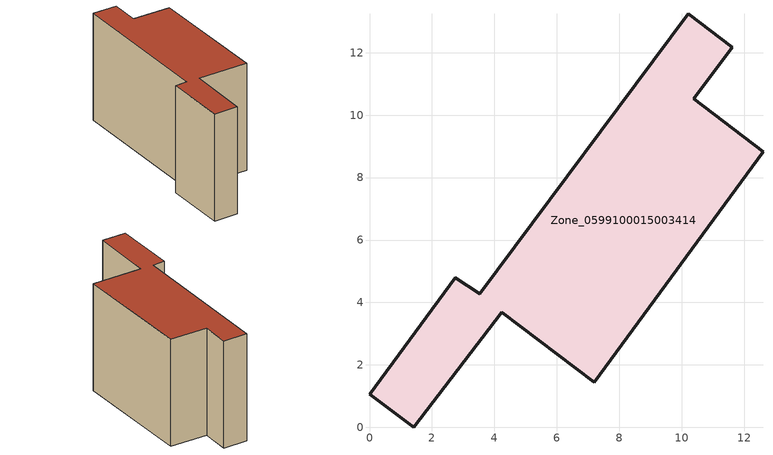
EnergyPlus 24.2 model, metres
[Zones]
Zone_0599100015003414
 floor ground (C_G): 3.54,4.29 10.21,13.25 11.63,12.18 10.39,10.52 12.61,8.82 7.2,1.44 4.23,3.68 1.41,0 0,1.06 2.75,4.79 z0.99
 wall outside (C_F): 10.39,10.52 11.63,12.18 10.21,13.25 3.54,4.29 2.75,4.79 0,1.06 1.41,0 4.23,3.68 7.2,1.44 12.61,8.82 10.39,10.52 z0.99:9.01
 roof outside (C_R): 10.21,13.25 3.54,4.29 2.75,4.79 0,1.06 1.41,0 4.23,3.68 7.2,1.44 12.61,8.82 10.39,10.52 11.63,12.18 z9.01
[BUILDING]
Pand.0599100015003414: North Axis=0; Terrain=City; Loads Convergence Tolerance Value=0.04; Temperature Convergence Tolerance Value=0.4; Solar Distribution=FullExterior; Maximum Number of Warmup Days=25; Minimum Number of Warmup Days=1
[Site:Location]
Rotterdam.The.Hague.AP_ZH_NLD Design_Conditions: Latitude=51.96; Longitude=4.45; Time Zone=1; Elevation=-4.5
[SITE:GROUNDTEMPERATURE:BUILDINGSURFACE]
18, 18, 18, 18, 18, 18, 18, 18, 18, 18, 18, 18
[MATERIAL] Thermal Absorptance=0.9; Solar Absorptance=0.7; Visible Absorptance=0.7
Name | Roughness | Thickness | Conductivity | Density | Specific Heat
G.TI.1975-1991 | MediumSmooth | 0.15 | 0.288461 | 540 | 1210
F.TI.1975-1991 | Rough | 0.3 | 0.230769 | 1920 | 840
R.TI.1975-1991 | MediumRough | 0.2 | 0.153846 | 1500 | 1000
[CONSTRUCTION]
C_G: G.TI.1975-1991
C_F: F.TI.1975-1991
C_R: R.TI.1975-1991
[ZONE]
Zone_0599100015003414: Type=1; Multiplier=1; Ceiling Height=Autocalculate; Volume=Autocalculate; Floor Area=autocalculate; Part of Total Floor Area=Yes
[ZONEINFILTRATION:DESIGNFLOWRATE]
Infil_Zone_0599100015003414: Zone or ZoneList or Space or SpaceList=Zone_0599100015003414; Schedule=AlwaysOn; Design Flow Rate Calculation Method=Flow/Area; Flow Rate per Floor Area=0.003; Constant Term Coefficient=1; Temperature Term Coefficient=0; Velocity Term Coefficient=0; Velocity Squared Term Coefficient=0
[HVACTEMPLATE:ZONE:IDEALLOADSAIRSYSTEM]
Zone_0599100015003414: Maximum Heating Supply Air Temperature=50; Minimum Cooling Supply Air Temperature=13; Maximum Heating Supply Air Humidity Ratio=0.0156; Minimum Cooling Supply Air Humidity Ratio=0.0077; Heating Limit=NoLimit; Cooling Limit=NoLimit; Dehumidification Control Type=ConstantSensibleHeatRatio; Cooling Sensible Heat Ratio=0.7; Dehumidification Setpoint=60; Humidification Control Type=None; Humidification Setpoint=30; Outdoor Air Method=None; Outdoor Air Flow Rate per Person=0.00944; Outdoor Air Flow Rate per Zone Floor Area=0; Outdoor Air Flow Rate per Zone=0; Demand Controlled Ventilation Type=None; Outdoor Air Economizer Type=NoEconomizer; Heat Recovery Type=None; Sensible Heat Recovery Effectiveness=0.7; Latent Heat Recovery Effectiveness=0.65
[ZONECONTROL:THERMOSTAT]
ThermostatControl_Zone_0599100015003414: Zone or ZoneList=Zone_0599100015003414; Control Type Schedule=DualSetpointControlType; Control 1=Thermostat_Zone_0599100015003414; Temperature Difference Between Cutout And Setpoint=0
[THERMOSTATSETPOINT:DUALSETPOINT]
Thermostat_Zone_0599100015003414: Heating Setpoint Temperature Schedule=HeatingSetpoint_Zone_0599100015003414; Cooling Setpoint Temperature Schedule=CoolingSetpoint_Zone_0599100015003414
[SCHEDULE:COMPACT]
HeatingSetpoint_Zone_0599100015003414: Through: 12/31, For: AllDays, Until: 24:00, 21
CoolingSetpoint_Zone_0599100015003414: Through: 12/31, For: AllDays, Until: 24:00, 24
DualSetpointControlType: Through: 12/31, For: AllDays, Until: 24:00, 4
AlwaysOn: Through: 12/31, For: AllDays, Until: 24:00, 1
